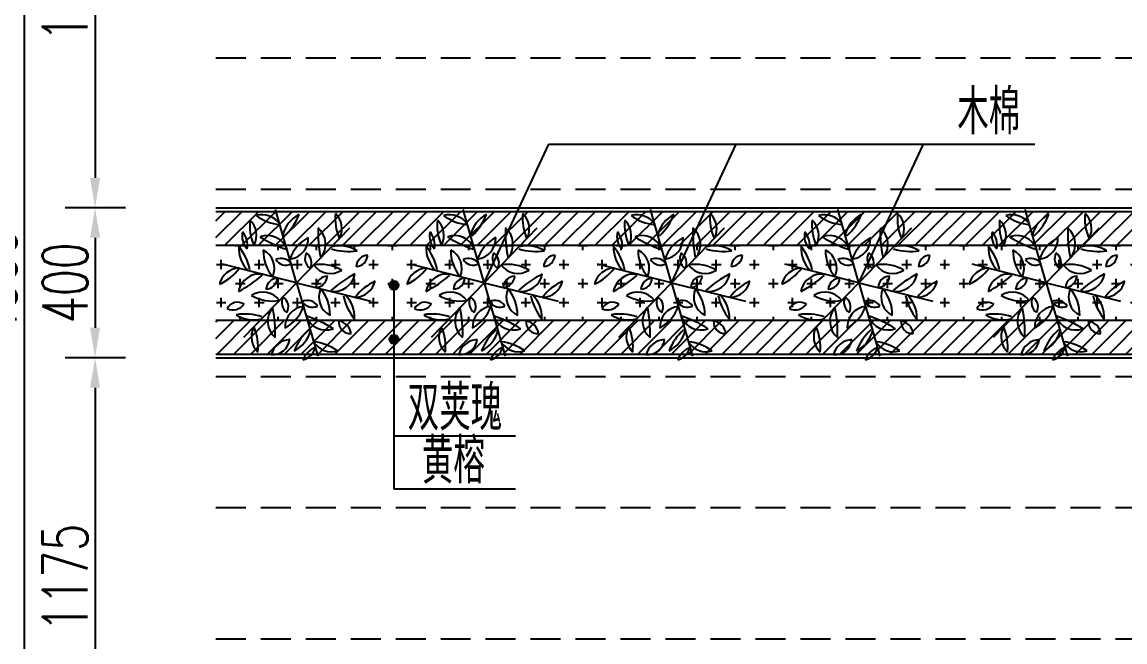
# Model space of a CAD drawing. Extents: x 941299 to 942979, y 2579300 to 2579597.
# Drawn here: x 942197.5 to 942271.1, y 2579382.9 to 2579424.3 of the extents above; entities that cross this region are included whole.
import ezdxf

# ---------------------------------------------------------------- set-up
doc = ezdxf.new("R2010")
doc.units = 0
doc.linetypes.add('HIDDEN', pattern=[0.375, 0.25, -0.125])
doc.layers.get('Defpoints').update_dxf_attribs({"linetype": 'CONTINUOUS'})
for name, color, linetype in [('fz', 7, 'CONTINUOUS'), ('尺寸标注', 2, 'CONTINUOUS'), ('文字', 7, 'CONTINUOUS'), ('绿化工程', 3, 'CONTINUOUS'), ('路缘石', 37, 'CONTINUOUS')]:
    doc.layers.add(name, color=color, linetype=linetype)
doc.styles.get("Standard").update_dxf_attribs({"font": 'simplex1.shx', "width": 0.7, "bigfont": 'hztxt.shx'})
doc.dimstyles.new('比例1：400', dxfattribs={"dimtxt": 3, "dimasz": 2, "dimexe": 2, "dimexo": 1, "dimgap": 0.5, "dimtad": 1, "dimlfac": 40, "dimzin": 13, "dimdsep": 46, "dimtxsty": 'Standard', "dimcen": -0.09, "dimclrd": 4, "dimclre": 4, "dimclrt": 256, "dimaunit": 1, "dimadec": 0, "dimazin": 0, "dimtfac": 0.0005, "dimtix": 1, "dimtmove": 2, "dimatfit": 3, "dimfxl": 0, "dimtolj": 1, "dimtzin": 13, "dimlwd": -1, "dimlwe": -1, "dimarcsym": 0})

# ---------------------------------------------------------------- blocks, each defined once
blk = doc.blocks.new('*D36')
at = {"layer": 'Defpoints', "color": 0}
for p in [(942205.391, 2579441.256), (942202.366, 2579411.881), (942205.391, 2579411.881)]:
    blk.add_point(p, dxfattribs=at)
at = {"layer": 'fz', "color": 4}
for p, q in [((942204.391, 2579441.256), (942200.366, 2579441.256)), ((942202.366, 2579439.256), (942202.366, 2579413.881)), ((942204.391, 2579411.881), (942200.366, 2579411.881))]:
    blk.add_line(p, q, dxfattribs=at)
for points in [[(942202.033, 2579439.256), (942202.699, 2579439.256), (942202.366, 2579441.256)], [(942202.033, 2579413.881), (942202.699, 2579413.881), (942202.366, 2579411.881)]]:
    blk.add_solid(points, dxfattribs=at)
at = {"layer": 'fz', "insert": (942200.366, 2579426.569), "char_height": 3, "attachment_point": 5, "rotation": 90}
blk.add_mtext('\\A1;1175', dxfattribs=at)
blk = doc.blocks.new('*D37')
at = {"layer": 'Defpoints', "color": 0}
for p in [(942205.391, 2579411.881), (942202.366, 2579401.881), (942205.391, 2579401.881)]:
    blk.add_point(p, dxfattribs=at)
at = {"layer": 'fz', "color": 4}
for p, q in [((942204.391, 2579411.881), (942200.366, 2579411.881)), ((942202.366, 2579409.881), (942202.366, 2579403.881)), ((942204.391, 2579401.881), (942200.366, 2579401.881))]:
    blk.add_line(p, q, dxfattribs=at)
for points in [[(942202.033, 2579409.881), (942202.699, 2579409.881), (942202.366, 2579411.881)], [(942202.033, 2579403.881), (942202.699, 2579403.881), (942202.366, 2579401.881)]]:
    blk.add_solid(points, dxfattribs=at)
at = {"layer": 'fz', "insert": (942200.366, 2579406.881), "char_height": 3, "attachment_point": 5, "rotation": 90}
blk.add_mtext('\\A1;400', dxfattribs=at)
blk = doc.blocks.new('*D38')
at = {"layer": 'Defpoints', "color": 0}
for p in [(942205.391, 2579401.881), (942202.366, 2579372.506), (942205.391, 2579372.506)]:
    blk.add_point(p, dxfattribs=at)
at = {"layer": 'fz', "color": 4}
for p, q in [((942204.391, 2579401.881), (942200.366, 2579401.881)), ((942202.366, 2579399.881), (942202.366, 2579374.506)), ((942204.391, 2579372.506), (942200.366, 2579372.506))]:
    blk.add_line(p, q, dxfattribs=at)
for points in [[(942202.033, 2579399.881), (942202.699, 2579399.881), (942202.366, 2579401.881)], [(942202.033, 2579374.506), (942202.699, 2579374.506), (942202.366, 2579372.506)]]:
    blk.add_solid(points, dxfattribs=at)
at = {"layer": 'fz', "insert": (942200.366, 2579387.194), "char_height": 3, "attachment_point": 5, "rotation": 90}
blk.add_mtext('\\A1;1175', dxfattribs=at)
blk = doc.blocks.new('*D41')
at = {"layer": 'Defpoints', "color": 0}
for p in [(942200.366, 2579463.131), (942197.629, 2579350.631), (942200.366, 2579350.631)]:
    blk.add_point(p, dxfattribs=at)
at = {"layer": 'fz', "color": 4}
for p, q in [((942199.366, 2579463.131), (942195.629, 2579463.131)), ((942197.629, 2579461.131), (942197.629, 2579352.631)), ((942199.366, 2579350.631), (942195.629, 2579350.631))]:
    blk.add_line(p, q, dxfattribs=at)
for points in [[(942197.295, 2579461.131), (942197.962, 2579461.131), (942197.629, 2579463.131)], [(942197.295, 2579352.631), (942197.962, 2579352.631), (942197.629, 2579350.631)]]:
    blk.add_solid(points, dxfattribs=at)
at = {"layer": 'fz', "insert": (942195.629, 2579406.881), "char_height": 3, "attachment_point": 5, "rotation": 90}
blk.add_mtext('\\A1;4500', dxfattribs=at)
blk = doc.blocks.new('mm')
at = {"layer": '绿化工程', "color": 3}
for q in [(-1.402, 4.893), (3.536, 3.661), (-4.939, 1.232), (-3.536, -3.661), (4.939, -1.232), (1.402, -4.893)]:
    blk.add_line((0, 0), q, dxfattribs=at)
for centre, major_axis, start_param, end_param in [((-2.305, 3.107), (-0.937, -1.077), 2.87543, 4.137298), ((-0.722, 7.236), (-2.227, -2.559), 0.094036, 0.594515), ((1.147, 2.651), (-1.614, 1.404), 5.905358, 6.736911), ((-3.282, 5.871), (-2.423, -2.784), 1.452062, 1.921374), ((5.958, 4.297), (-2.227, -2.559), -0.953162, -0.452682), ((1.59, 3.604), (-0.937, -1.077), 1.828233, 3.0901), ((0.26, 3.848), (-2.559, 2.227), 0.617634, 1.118114), ((-4.108, 3.154), (-1.077, 0.937), 3.399029, 4.660897), ((-2.431, 3.1), (-0.91, 0.792), 0.475137, 1.480238), ((-4.657, 2.504), (-0.903, -1.038), 2.112265, 2.984703), ((-1.971, 1.725), (-0.936, -1.075), 2.657616, 4.201336), ((1.889, 9.952), (-6.139, 5.343), 1.724582, 1.9635), ((-0.608, 2.957), (-1.044, 0.909), 2.399355, 3.90281), ((2.095, 0.649), (-2.047, 1.781), 5.936784, 6.648567), ((9.563, 3.34), (-5.343, -6.139), -0.893411, -0.654493), ((0.509, 2.569), (-1.075, 0.936), 3.181215, 4.724935), ((-1.723, 2.319), (-1.404, -1.614), -0.901426, -0.069874), ((-6.726, 0.094), (-2.423, -2.784), 2.499259, 2.968572), ((3.444, 5.778), (-2.784, 2.423), 1.97566, 2.444973), ((2.87, 0.332), (-1.614, 1.404), 4.858161, 5.689713), ((0.485, 2.139), (-1.781, -2.047), -0.87, -0.158217), ((-2.865, 0.952), (-1.044, 0.909), 3.446553, 4.950008), ((-1.053, 0.791), (-0.551, -0.633), 2.895635, 4.277929), ((-0.731, 1.949), (-0.581, 0.506), 1.248655, 2.783316), ((1.322, 1.608), (-0.506, -0.581), -1.369338, 0.165322), ((0.159, 1.308), (-0.551, -0.633), 1.848438, 3.230731), ((4.746, 1.055), (-0.506, -0.581), 3.866649, 5.40131), ((3.905, 1.913), (-0.633, 0.551), 2.372036, 3.75433), ((-3.757, -0.44), (-1.077, 0.937), 5.493424, 6.755292), ((-6.542, 2.996), (-2.559, 2.227), 2.71203, 3.212509), ((1.61, -1.489), (-1.781, -2.047), 3.31879, 4.030573), ((2.257, 2.006), (-0.909, -1.044), -0.218639, 1.284816), ((-2.479, -0.844), (-1.075, 0.936), 5.27561, 6.81933), ((-7.674, 6.612), (-6.139, 5.343), 2.77178, 3.010698), ((-2.054, 0.341), (-0.581, 0.506), 2.295853, 3.830513), ((-1.212, -0.516), (-0.551, -0.633), 3.942833, 5.325126), ((2.054, -0.341), (-0.506, -0.581), 3.866649, 5.40131), ((1.212, 0.516), (-0.633, 0.551), 2.372036, 3.75433), ((2.479, 0.844), (-0.936, -1.075), 0.563221, 2.106941), ((7.674, -6.612), (-5.343, -6.139), 4.342576, 4.581494), ((6.625, -2.992), (-2.227, -2.559), 4.282826, 4.783306), ((3.841, 0.443), (-0.937, -1.077), 0.781035, 2.042903), ((-2.257, -2.006), (-0.909, -1.044), 2.922954, 4.426409), ((2.865, -0.952), (-1.044, 0.909), 0.30496, 1.808415), ((-0.485, -2.139), (-2.047, 1.781), 3.842389, 4.554172), ((-3.936, -2.086), (-0.594, 0.517), 4.84964, 6.520169), ((-4.253, -0.878), (-0.609, -0.7), 0.291497, 1.653535), ((-1.61, 1.489), (-1.781, -2.047), 0.177197, 0.88898), ((-0.159, -1.308), (-0.633, 0.551), 0.277641, 1.659935), ((-1.322, -1.608), (-0.581, 0.506), 3.343051, 4.877711), ((0.731, -1.949), (-0.581, 0.506), 4.390248, 5.924909), ((1.053, -0.791), (-0.633, 0.551), 1.324839, 2.707133), ((6.726, -0.094), (-2.784, 2.423), 0.928463, 1.397775), ((1.723, -2.319), (-1.404, -1.614), 2.240167, 3.071719), ((-3.444, -5.778), (-2.423, -2.784), 3.546457, 4.015769), ((-2.87, -0.332), (-1.614, 1.404), 1.716568, 2.54812), ((-0.509, -2.569), (-0.936, -1.075), -1.531174, 0.012546), ((-9.563, -3.34), (-5.343, -6.139), 2.248181, 2.487099), ((0.608, -2.957), (-0.909, -1.044), 3.970152, 5.473606), ((-2.095, -0.649), (-1.781, -2.047), 1.224395, 1.936178), ((1.971, -1.725), (-0.936, -1.075), -0.483977, 1.059743), ((-1.889, -9.952), (-6.139, 5.343), 4.866175, 5.105093), ((3.591, -2.607), (-0.594, 0.517), 0.66085, 2.331379), ((2.703, -3.485), (-0.7, 0.609), 3.956688, 5.318726), ((-1.59, -3.604), (-1.077, 0.937), 0.257437, 1.519304), ((-5.958, -4.297), (-2.559, 2.227), 3.759227, 4.259707), ((3.282, -5.871), (-2.784, 2.423), 6.164451, 6.633763), ((-1.147, -2.651), (-1.404, -1.614), 1.192969, 2.024522), ((-1.585, -3.66), (-0.741, -0.851), 0.623239, 2.166066), ((-0.404, -5.125), (-0.873, -1.004), 3.903553, 5.168938), ((1.711, -5.623), (-0.903, -1.038), 4.20666, 5.079098), ((0.082, -3.993), (-0.792, -0.91), 0.998736, 2.003837), ((2.326, -3.179), (-0.937, -1.077), -0.266162, 0.995705), ((0.742, -7.308), (-2.227, -2.559), 3.235628, 3.736108)]:
    blk.add_ellipse(centre, major_axis=major_axis, ratio=1, start_param=start_param, end_param=end_param, dxfattribs=at)

msp = doc.modelspace()

# ---------------------------------------------------------------- hatches: boundary and pattern name
at = {"layer": 'fz'}
h = msp.add_hatch(color=1, dxfattribs=at)
edge = h.paths.add_edge_path()
edge.add_arc((942222.29616, 2579406.71077), 0.3, 0, 360)
h = msp.add_hatch(color=1, dxfattribs=at)
edge = h.paths.add_edge_path()
edge.add_arc((942222.29616, 2579403.11229), 0.3, 0, 360)
at = {"layer": '绿化工程'}
h = msp.add_hatch(dxfattribs=at)
h.set_pattern_fill('ANSI31', color=9, scale=0.25, style=0)
h.paths.add_polyline_path([(942210.4167, 2579411.64137), (942210.4167, 2579409.38137), (942272.9167, 2579409.38137), (942272.9167, 2579411.64137)])
h = msp.add_hatch(dxfattribs=at)
h.set_pattern_fill('CROSS', color=9, scale=0.2, style=0)
h.paths.add_polyline_path([(942210.4167, 2579409.38137), (942210.4167, 2579404.38137), (942272.9167, 2579404.38137), (942272.9167, 2579409.38137)])
h = msp.add_hatch(dxfattribs=at)
h.set_pattern_fill('ANSI31', color=9, scale=0.25, style=0)
h.paths.add_polyline_path([(942210.4167, 2579402.12137), (942210.4167, 2579404.38137), (942272.9167, 2579404.38137), (942272.9167, 2579402.12137)])

# ---------------------------------------------------------------- linework, layer by layer
at = {"layer": 'fz', "color": 2}
for p, q in [((942210.4167, 2579411.88137), (942510.4167, 2579411.88137)), ((942210.4167, 2579401.88137), (942510.4167, 2579401.88137))]:
    msp.add_line(p, q, dxfattribs=at)
at = {"layer": 'fz', "color": 8}
for p, q in [((942210.4167, 2579409.38137), (942510.4167, 2579409.38137)), ((942210.4167, 2579404.38137), (942510.4167, 2579404.38137))]:
    msp.add_line(p, q, dxfattribs=at)
at = {"layer": 'fz'}
msp.add_line((942210.4167, 2579401.88137), (942510.4167, 2579401.88137), dxfattribs=at)
at = {"layer": 'fz', "color": 1}
for centre in [(942222.29616, 2579406.71077), (942222.29616, 2579403.11229)]:
    msp.add_circle(centre, 0.3, dxfattribs=at)
at = {"layer": '尺寸标注', "color": 253, "linetype": 'HIDDEN', "ltscale": 8}
for p, q in [((942210.4167, 2579421.88137), (942510.4167, 2579421.88137)), ((942210.4167, 2579413.13137), (942510.4167, 2579413.13137)), ((942210.4167, 2579400.63137), (942510.4167, 2579400.63137)), ((942210.4167, 2579391.88137), (942510.4167, 2579391.88137)), ((942210.4167, 2579383.13137), (942510.4167, 2579383.13137))]:
    msp.add_line(p, q, dxfattribs=at)
at = {"layer": '尺寸标注'}
for p, q in [((942228.31204, 2579406.88137), (942232.63071, 2579416.11872)), ((942232.63071, 2579416.11872), (942265.04761, 2579416.11872)), ((942240.81204, 2579406.88137), (942245.13071, 2579416.11872)), ((942253.31204, 2579406.88137), (942257.63071, 2579416.11872)), ((942222.29616, 2579406.71077), (942222.29616, 2579393.13873)), ((942222.29616, 2579396.67719), (942230.41776, 2579396.67719)), ((942222.29616, 2579393.13873), (942230.41776, 2579393.13873))]:
    msp.add_line(p, q, dxfattribs=at)
at = {"layer": '路缘石'}
for p, q in [((942210.4167, 2579411.64137), (942510.4167, 2579411.64137)), ((942210.4167, 2579402.12137), (942510.4167, 2579402.12137))]:
    msp.add_line(p, q, dxfattribs=at)

# ---------------------------------------------------------------- block references
at = {"layer": 'fz'}
for p in [(942215.81204, 2579406.88137), (942228.31204, 2579406.88137), (942240.81204, 2579406.88137), (942253.31204, 2579406.88137), (942265.81204, 2579406.88137)]:
    msp.add_blockref('mm', p, dxfattribs=at)

# ---------------------------------------------------------------- texts
at = {"layer": '文字', "width": 0.7}
for s, p in [('木棉', (942259.87112, 2579416.77621)), ('双荚瑰', (942223.22093, 2579397.02995)), ('黄榕', (942224.16131, 2579393.49149))]:
    msp.add_text(s, height=3, dxfattribs=at).set_placement(p)

# ---------------------------------------------------------------- dimensions: what is measured, and where the dimension line sits
at = {"layer": 'fz'}
for base, p1, p2, picture, middle in [((942197.6288, 2579350.63137), (942200.36612, 2579463.13137), (942200.36612, 2579350.63137), '*D41', (942195.6288, 2579406.88137)), ((942202.36612, 2579411.88137), (942205.39141, 2579441.25637), (942205.39141, 2579411.88137), '*D36', (942200.36612, 2579426.56887)), ((942202.36612, 2579401.88137), (942205.39141, 2579411.88137), (942205.39141, 2579401.88137), '*D37', (942200.36612, 2579406.88137)), ((942202.36612, 2579372.50637), (942205.39141, 2579401.88137), (942205.39141, 2579372.50637), '*D38', (942200.36612, 2579387.19387))]:
    dim = msp.add_linear_dim(base=base, p1=p1, p2=p2, angle=90, dimstyle='比例1：400', override={"dimtxsty": 'Standard'}, dxfattribs=at)
    dim.commit()
    dim.dimension.update_dxf_attribs({"geometry": picture, "text_midpoint": middle})

doc.saveas('drawing.dxf')
